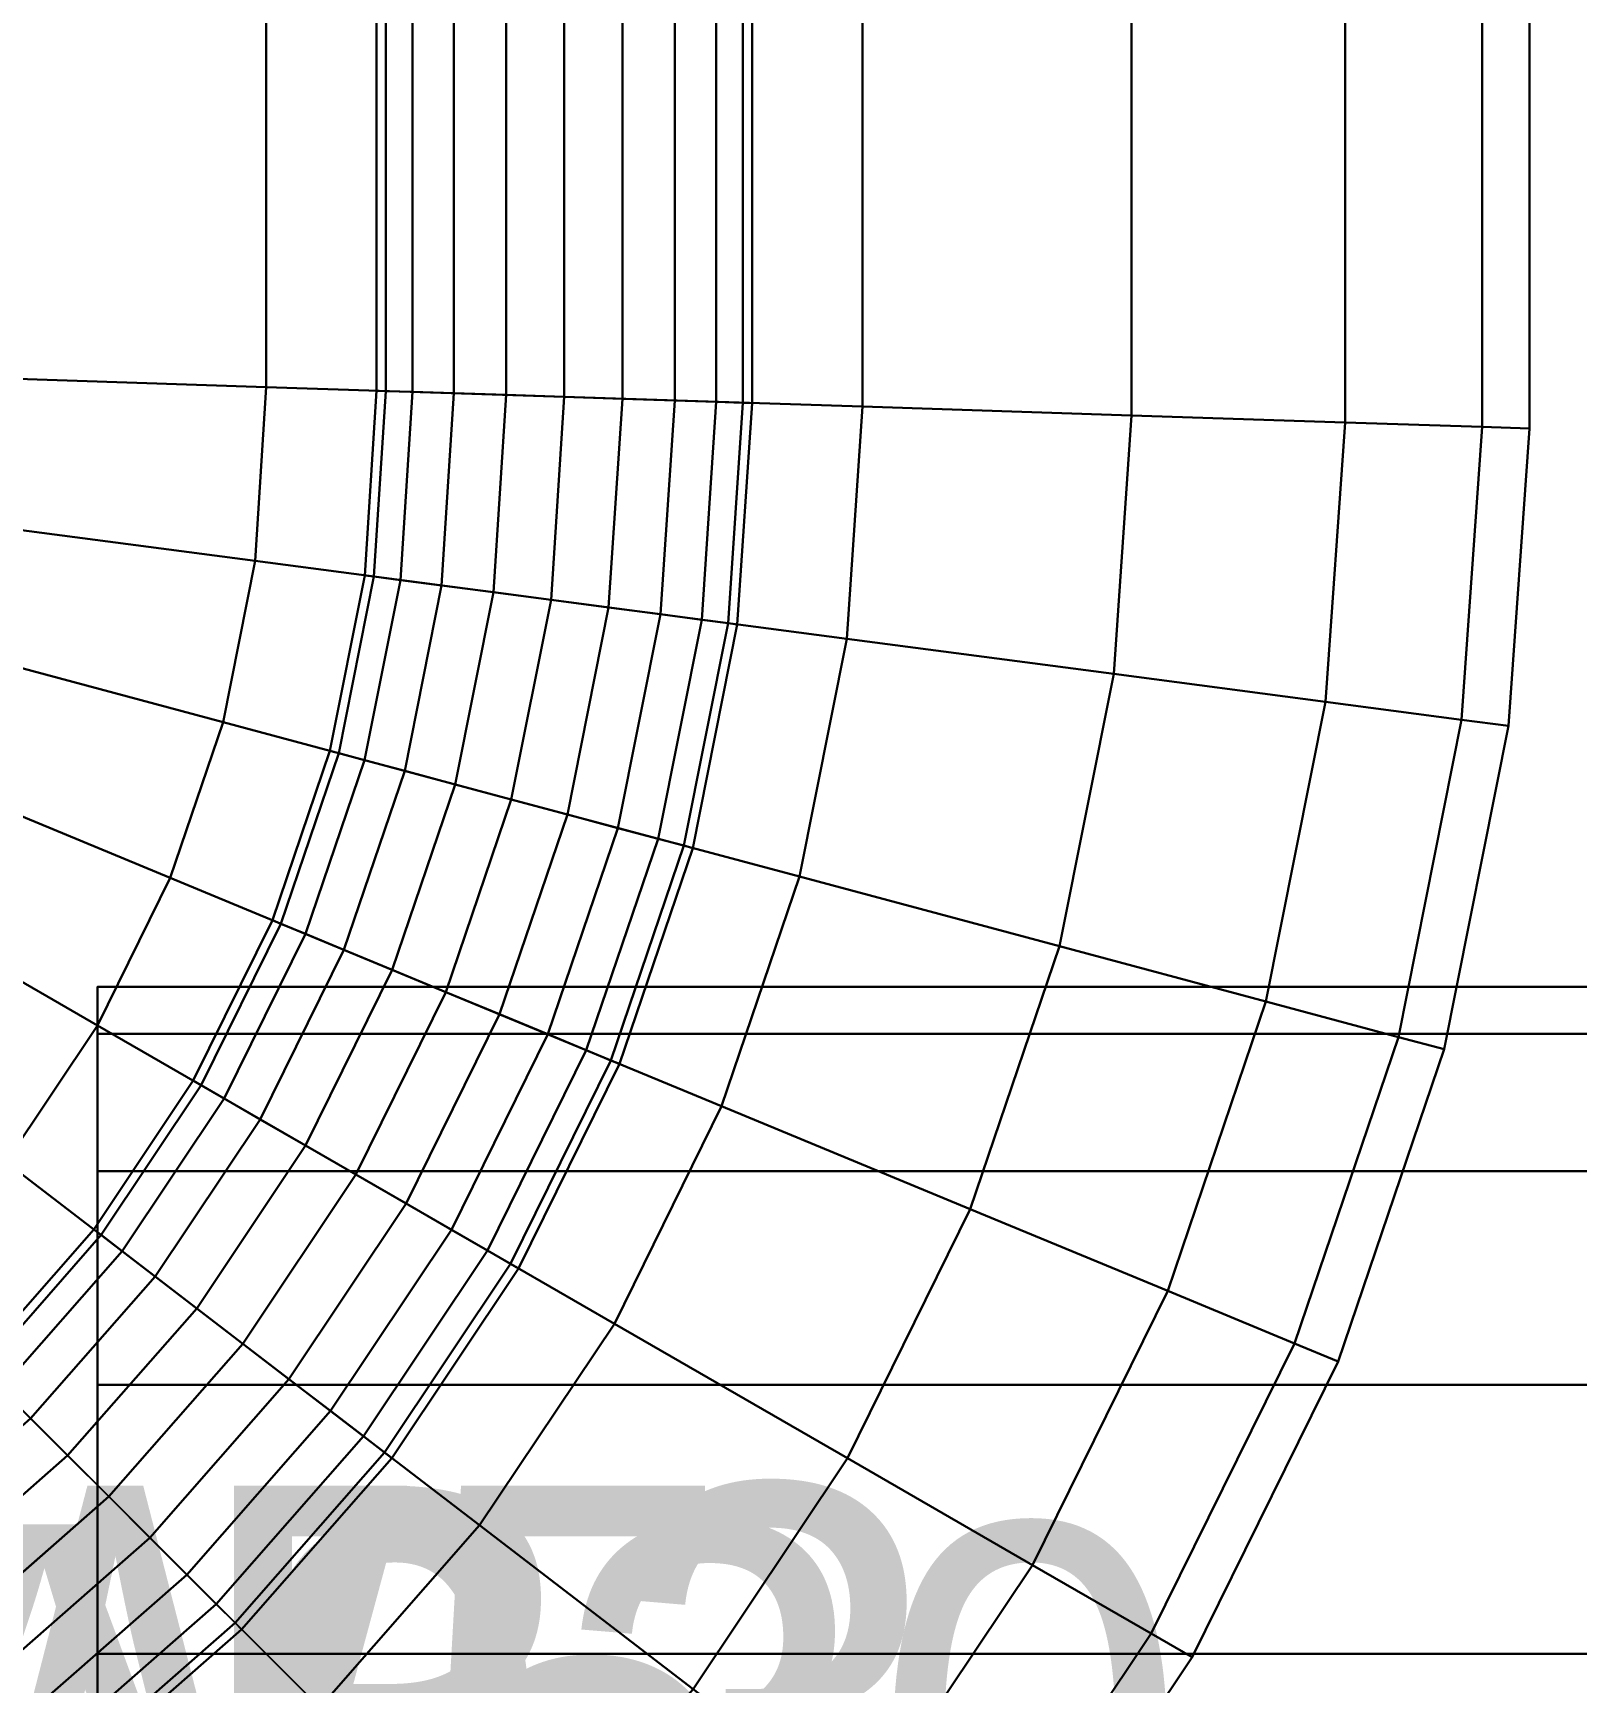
# Model space of a CAD drawing. Extents: x 91537 to 98524, y 82085 to 85415.
# Drawn here: x 97631.7 to 97830.2, y 84625.6 to 84837.8 of the extents above; entities that cross this region are included whole.
import ezdxf
from ezdxf.enums import TextEntityAlignment as Align

# ---------------------------------------------------------------- set-up
doc = ezdxf.new("R2010")
doc.units = 0
doc.header["$LTSCALE"] = 20
for name, color, linetype in [('CENTERLINE', 7, 'CONTINUOUS'), ('INSULATION', 254, 'CONTINUOUS'), ('LABELS', 7, 'CONTINUOUS'), ('PIPE-SPOOL2', 30, 'CONTINUOUS')]:
    doc.layers.add(name, color=color, linetype=linetype)

msp = doc.modelspace()

# ---------------------------------------------------------------- linework, layer by layer
at = {"layer": 'CENTERLINE'}
msp.add_polyline3d([(93850, 84591, 4450), (97500, 84591, 4450), (97526.1052, 84592.711, 4450), (97551.7638, 84597.8148, 4450), (97576.5367, 84606.2241, 4450), (97600, 84617.7949, 4450), (97621.7523, 84632.3293, 4450), (97641.4214, 84649.5786, 4450), (97658.6707, 84669.2477, 4450), (97673.2051, 84691, 4450), (97684.7759, 84714.4633, 4450), (97693.1852, 84739.2362, 4450), (97698.289, 84764.8948, 4450), (97700, 84791, 4450), (97700, 85091, 4450)], dxfattribs=at)
at = {"layer": 'INSULATION'}
for points in [[(97627.0655, 84793.3876, 4550.4395), (97661.6561, 84792.2552, 4568.0737), (97661.6561, 85092.2552, 4568.0737), (97627.0655, 85093.3876, 4550.4395)], [(97661.6561, 84792.2552, 4331.9263), (97627.0655, 84793.3876, 4349.5605), (97627.0655, 85093.3876, 4349.5605), (97661.6561, 85092.2552, 4331.9263)], [(97661.6561, 84792.2552, 4568.0737), (97700, 84791, 4574.15), (97700, 85091, 4574.15), (97661.6561, 85092.2552, 4568.0737)], [(97700, 84791, 4325.85), (97661.6561, 84792.2552, 4331.9263), (97661.6561, 85092.2552, 4331.9263), (97700, 85091, 4325.85)], [(97700, 84791, 4574.15), (97738.3439, 84789.7447, 4568.0737), (97738.3439, 85089.7447, 4568.0737), (97700, 85091, 4574.15)], [(97738.3439, 84789.7447, 4331.9263), (97700, 84791, 4325.85), (97700, 85091, 4325.85), (97738.3439, 85089.7447, 4331.9263)], [(97738.3439, 84789.7447, 4568.0737), (97772.9345, 84788.6124, 4550.4395), (97772.9345, 85088.6124, 4550.4395), (97738.3439, 85089.7447, 4568.0737)], [(97772.9345, 84788.6124, 4349.5605), (97738.3439, 84789.7447, 4331.9263), (97738.3439, 85089.7447, 4331.9263), (97772.9345, 85088.6124, 4349.5605)], [(97772.9345, 84788.6124, 4550.4395), (97800.3857, 84787.7137, 4522.9735), (97800.3857, 85087.7137, 4522.9735), (97772.9345, 85088.6124, 4550.4395)], [(97800.3857, 84787.7137, 4377.0265), (97772.9345, 84788.6124, 4349.5605), (97772.9345, 85088.6124, 4349.5605), (97800.3857, 85087.7137, 4377.0265)], [(97800.3857, 84787.7137, 4522.9735), (97818.0104, 84787.1367, 4488.3645), (97818.0104, 85087.1367, 4488.3645), (97800.3857, 85087.7137, 4522.9735)], [(97818.0104, 84787.1367, 4411.6355), (97800.3857, 84787.7137, 4377.0265), (97800.3857, 85087.7137, 4377.0265), (97818.0104, 85087.1367, 4411.6355)], [(97818.0104, 84787.1367, 4488.3645), (97824.0835, 84786.9379, 4450), (97824.0835, 85086.9379, 4450), (97818.0104, 85087.1367, 4488.3645)], [(97824.0835, 84786.9379, 4450), (97818.0104, 84787.1367, 4411.6355), (97818.0104, 85087.1367, 4411.6355), (97824.0835, 85086.9379, 4450)], [(97625.9397, 84774.4197, 4550.4395), (97660.2527, 84769.9023, 4568.0737), (97661.6561, 84792.2552, 4568.0737), (97627.0655, 84793.3876, 4550.4395)], [(97660.2527, 84769.9023, 4331.9263), (97625.9397, 84774.4197, 4349.5605), (97627.0655, 84793.3876, 4349.5605), (97661.6561, 84792.2552, 4331.9263)], [(97660.2527, 84769.9023, 4568.0737), (97698.289, 84764.8948, 4574.15), (97700, 84791, 4574.15), (97661.6561, 84792.2552, 4568.0737)], [(97698.289, 84764.8948, 4325.85), (97660.2527, 84769.9023, 4331.9263), (97661.6561, 84792.2552, 4331.9263), (97700, 84791, 4325.85)], [(97698.289, 84764.8948, 4574.15), (97736.3252, 84759.8872, 4568.0737), (97738.3439, 84789.7447, 4568.0737), (97700, 84791, 4574.15)], [(97736.3252, 84759.8872, 4331.9263), (97698.289, 84764.8948, 4325.85), (97700, 84791, 4325.85), (97738.3439, 84789.7447, 4331.9263)], [(97736.3252, 84759.8872, 4568.0737), (97770.6382, 84755.3698, 4550.4395), (97772.9345, 84788.6124, 4550.4395), (97738.3439, 84789.7447, 4568.0737)], [(97770.6382, 84755.3698, 4349.5605), (97736.3252, 84759.8872, 4331.9263), (97738.3439, 84789.7447, 4331.9263), (97772.9345, 84788.6124, 4349.5605)], [(97770.6382, 84755.3698, 4550.4395), (97797.8692, 84751.7848, 4522.9735), (97800.3857, 84787.7137, 4522.9735), (97772.9345, 84788.6124, 4550.4395)], [(97797.8692, 84751.7848, 4377.0265), (97770.6382, 84755.3698, 4349.5605), (97772.9345, 84788.6124, 4349.5605), (97800.3857, 84787.7137, 4377.0265)], [(97797.8692, 84751.7848, 4522.9735), (97815.3525, 84749.4831, 4488.3645), (97818.0104, 84787.1367, 4488.3645), (97800.3857, 84787.7137, 4522.9735)], [(97815.3525, 84749.4831, 4411.6355), (97797.8692, 84751.7848, 4377.0265), (97800.3857, 84787.7137, 4377.0265), (97818.0104, 84787.1367, 4411.6355)], [(97815.3525, 84749.4831, 4488.3645), (97821.3769, 84748.6899, 4450), (97824.0835, 84786.9379, 4450), (97818.0104, 84787.1367, 4488.3645)], [(97821.3769, 84748.6899, 4450), (97815.3525, 84749.4831, 4411.6355), (97818.0104, 84787.1367, 4411.6355), (97824.0835, 84786.9379, 4450)], [(97622.6981, 84758.1231, 4550.4395), (97656.1279, 84749.1656, 4568.0737), (97660.2527, 84769.9023, 4568.0737), (97625.9397, 84774.4197, 4550.4395)], [(97656.1279, 84749.1656, 4331.9263), (97622.6981, 84758.1231, 4349.5605), (97625.9397, 84774.4197, 4349.5605), (97660.2527, 84769.9023, 4331.9263)], [(97656.1279, 84749.1656, 4568.0737), (97693.1852, 84739.2362, 4574.15), (97698.289, 84764.8948, 4574.15), (97660.2527, 84769.9023, 4568.0737)], [(97693.1852, 84739.2362, 4325.85), (97656.1279, 84749.1656, 4331.9263), (97660.2527, 84769.9023, 4331.9263), (97698.289, 84764.8948, 4325.85)], [(97693.1852, 84739.2362, 4574.15), (97730.2424, 84729.3067, 4568.0737), (97736.3252, 84759.8872, 4568.0737), (97698.289, 84764.8948, 4574.15)], [(97730.2424, 84729.3067, 4331.9263), (97693.1852, 84739.2362, 4325.85), (97698.289, 84764.8948, 4325.85), (97736.3252, 84759.8872, 4331.9263)], [(97730.2424, 84729.3067, 4568.0737), (97763.6722, 84720.3492, 4550.4395), (97770.6382, 84755.3698, 4550.4395), (97736.3252, 84759.8872, 4568.0737)], [(97763.6722, 84720.3492, 4349.5605), (97730.2424, 84729.3067, 4331.9263), (97736.3252, 84759.8872, 4331.9263), (97770.6382, 84755.3698, 4349.5605)], [(97617.3571, 84742.3891, 4550.4395), (97649.3318, 84729.1448, 4568.0737), (97656.1279, 84749.1656, 4568.0737), (97622.6981, 84758.1231, 4550.4395)], [(97649.3318, 84729.1448, 4331.9263), (97617.3571, 84742.3891, 4349.5605), (97622.6981, 84758.1231, 4349.5605), (97656.1279, 84749.1656, 4331.9263)], [(97763.6722, 84720.3492, 4550.4395), (97790.2022, 84713.2405, 4522.9735), (97797.8692, 84751.7848, 4522.9735), (97770.6382, 84755.3698, 4550.4395)], [(97790.2022, 84713.2405, 4377.0265), (97763.6722, 84720.3492, 4349.5605), (97770.6382, 84755.3698, 4349.5605), (97797.8692, 84751.7848, 4377.0265)], [(97790.2022, 84713.2405, 4522.9735), (97807.2356, 84708.6765, 4488.3645), (97815.3525, 84749.4831, 4488.3645), (97797.8692, 84751.7848, 4522.9735)], [(97807.2356, 84708.6765, 4411.6355), (97790.2022, 84713.2405, 4377.0265), (97797.8692, 84751.7848, 4377.0265), (97815.3525, 84749.4831, 4411.6355)], [(97649.3318, 84729.1448, 4568.0737), (97684.7759, 84714.4633, 4574.15), (97693.1852, 84739.2362, 4574.15), (97656.1279, 84749.1656, 4568.0737)], [(97684.7759, 84714.4633, 4325.85), (97649.3318, 84729.1448, 4331.9263), (97656.1279, 84749.1656, 4331.9263), (97693.1852, 84739.2362, 4325.85)], [(97807.2356, 84708.6765, 4488.3645), (97813.1049, 84707.1038, 4450), (97821.3769, 84748.6899, 4450), (97815.3525, 84749.4831, 4488.3645)], [(97813.1049, 84707.1038, 4450), (97807.2356, 84708.6765, 4411.6355), (97815.3525, 84749.4831, 4411.6355), (97821.3769, 84748.6899, 4450)], [(97610.0081, 84727.4868, 4550.4395), (97639.9805, 84710.1822, 4568.0737), (97649.3318, 84729.1448, 4568.0737), (97617.3571, 84742.3891, 4550.4395)], [(97639.9805, 84710.1822, 4331.9263), (97610.0081, 84727.4868, 4349.5605), (97617.3571, 84742.3891, 4349.5605), (97649.3318, 84729.1448, 4331.9263)], [(97684.7759, 84714.4633, 4574.15), (97720.22, 84699.7819, 4568.0737), (97730.2424, 84729.3067, 4568.0737), (97693.1852, 84739.2362, 4574.15)], [(97720.22, 84699.7819, 4331.9263), (97684.7759, 84714.4633, 4325.85), (97693.1852, 84739.2362, 4325.85), (97730.2424, 84729.3067, 4331.9263)], [(97639.9805, 84710.1822, 4568.0737), (97673.2051, 84691, 4574.15), (97684.7759, 84714.4633, 4574.15), (97649.3318, 84729.1448, 4568.0737)], [(97673.2051, 84691, 4325.85), (97639.9805, 84710.1822, 4331.9263), (97649.3318, 84729.1448, 4331.9263), (97684.7759, 84714.4633, 4325.85)], [(97720.22, 84699.7819, 4568.0737), (97752.1947, 84686.5375, 4550.4395), (97763.6722, 84720.3492, 4550.4395), (97730.2424, 84729.3067, 4568.0737)], [(97752.1947, 84686.5375, 4349.5605), (97720.22, 84699.7819, 4331.9263), (97730.2424, 84729.3067, 4331.9263), (97763.6722, 84720.3492, 4349.5605)], [(97600.7769, 84713.6712, 4550.4395), (97628.2341, 84692.6025, 4568.0737), (97639.9805, 84710.1822, 4568.0737), (97610.0081, 84727.4868, 4550.4395)], [(97628.2341, 84692.6025, 4331.9263), (97600.7769, 84713.6712, 4349.5605), (97610.0081, 84727.4868, 4349.5605), (97639.9805, 84710.1822, 4331.9263)], [(97752.1947, 84686.5375, 4550.4395), (97777.5699, 84676.0268, 4522.9735), (97790.2022, 84713.2405, 4522.9735), (97763.6722, 84720.3492, 4550.4395)], [(97777.5699, 84676.0268, 4377.0265), (97752.1947, 84686.5375, 4349.5605), (97763.6722, 84720.3492, 4349.5605), (97790.2022, 84713.2405, 4377.0265)], [(98201.2552, 84709.0737, 5133.3439), (98200, 84715.15, 5095), (97640, 84715.15, 5095), (97640, 84709.0737, 5133.3645)], [(98200, 84715.15, 5095), (98198.7447, 84709.0737, 5056.6561), (97640, 84709.0737, 5056.6355), (97640, 84715.15, 5095)], [(97673.2051, 84691, 4574.15), (97706.4297, 84671.8178, 4568.0737), (97720.22, 84699.7819, 4568.0737), (97684.7759, 84714.4633, 4574.15)], [(97706.4297, 84671.8178, 4331.9263), (97673.2051, 84691, 4325.85), (97684.7759, 84714.4633, 4325.85), (97720.22, 84699.7819, 4331.9263)], [(97777.5699, 84676.0268, 4522.9735), (97793.8618, 84669.2785, 4488.3645), (97807.2356, 84708.6765, 4488.3645), (97790.2022, 84713.2405, 4522.9735)], [(97793.8618, 84669.2785, 4411.6355), (97777.5699, 84676.0268, 4377.0265), (97790.2022, 84713.2405, 4377.0265), (97807.2356, 84708.6765, 4411.6355)], [(97628.2341, 84692.6025, 4568.0737), (97658.6707, 84669.2477, 4574.15), (97673.2051, 84691, 4574.15), (97639.9805, 84710.1822, 4568.0737)], [(97658.6707, 84669.2477, 4325.85), (97628.2341, 84692.6025, 4331.9263), (97639.9805, 84710.1822, 4331.9263), (97673.2051, 84691, 4325.85)], [(98202.3876, 84691.4395, 5167.9345), (98201.2552, 84709.0737, 5133.3439), (97640, 84709.0737, 5133.3645), (97640, 84691.4395, 5167.9735)], [(98198.7447, 84709.0737, 5056.6561), (98197.6124, 84691.4395, 5022.0655), (97640, 84691.4395, 5022.0265), (97640, 84709.0737, 5056.6355)], [(97793.8618, 84669.2785, 4488.3645), (97799.4756, 84666.9532, 4450), (97813.1049, 84707.1038, 4450), (97807.2356, 84708.6765, 4488.3645)], [(97799.4756, 84666.9532, 4450), (97793.8618, 84669.2785, 4411.6355), (97807.2356, 84708.6765, 4411.6355), (97813.1049, 84707.1038, 4450)], [(97706.4297, 84671.8178, 4568.0737), (97736.402, 84654.5132, 4550.4395), (97752.1947, 84686.5375, 4550.4395), (97720.22, 84699.7819, 4568.0737)], [(97736.402, 84654.5132, 4349.5605), (97706.4297, 84671.8178, 4331.9263), (97720.22, 84699.7819, 4331.9263), (97752.1947, 84686.5375, 4349.5605)], [(97614.2936, 84676.7064, 4568.0737), (97641.4214, 84649.5786, 4574.15), (97658.6707, 84669.2477, 4574.15), (97628.2341, 84692.6025, 4568.0737)], [(97641.4214, 84649.5786, 4325.85), (97614.2936, 84676.7064, 4331.9263), (97628.2341, 84692.6025, 4331.9263), (97658.6707, 84669.2477, 4325.85)], [(98203.2863, 84663.9735, 5195.3857), (98202.3876, 84691.4395, 5167.9345), (97640, 84691.4395, 5167.9735), (97640, 84663.9735, 5195.4395)], [(98197.6124, 84691.4395, 5022.0655), (98196.7137, 84663.9735, 4994.6143), (97640, 84663.9735, 4994.5605), (97640, 84691.4395, 5022.0265)], [(97658.6707, 84669.2477, 4574.15), (97689.1072, 84645.8929, 4568.0737), (97706.4297, 84671.8178, 4568.0737), (97673.2051, 84691, 4574.15)], [(97689.1072, 84645.8929, 4331.9263), (97658.6707, 84669.2477, 4325.85), (97673.2051, 84691, 4325.85), (97706.4297, 84671.8178, 4331.9263)], [(97736.402, 84654.5132, 4550.4395), (97760.1882, 84640.7803, 4522.9735), (97777.5699, 84676.0268, 4522.9735), (97752.1947, 84686.5375, 4550.4395)], [(97760.1882, 84640.7803, 4377.0265), (97736.402, 84654.5132, 4349.5605), (97752.1947, 84686.5375, 4349.5605), (97777.5699, 84676.0268, 4377.0265)], [(97598.3975, 84662.7659, 4568.0737), (97621.7523, 84632.3293, 4574.15), (97641.4214, 84649.5786, 4574.15), (97614.2936, 84676.7064, 4568.0737)], [(97621.7523, 84632.3293, 4325.85), (97598.3975, 84662.7659, 4331.9263), (97614.2936, 84676.7064, 4331.9263), (97641.4214, 84649.5786, 4325.85)], [(97760.1882, 84640.7803, 4522.9735), (97775.4599, 84631.9632, 4488.3645), (97793.8618, 84669.2785, 4488.3645), (97777.5699, 84676.0268, 4522.9735)], [(97775.4599, 84631.9632, 4411.6355), (97760.1882, 84640.7803, 4377.0265), (97777.5699, 84676.0268, 4377.0265), (97793.8618, 84669.2785, 4411.6355)], [(97689.1072, 84645.8929, 4568.0737), (97716.5645, 84624.8242, 4550.4395), (97736.402, 84654.5132, 4550.4395), (97706.4297, 84671.8178, 4568.0737)], [(97716.5645, 84624.8242, 4349.5605), (97689.1072, 84645.8929, 4331.9263), (97706.4297, 84671.8178, 4331.9263), (97736.402, 84654.5132, 4349.5605)], [(97641.4214, 84649.5786, 4574.15), (97668.5491, 84622.4509, 4568.0737), (97689.1072, 84645.8929, 4568.0737), (97658.6707, 84669.2477, 4574.15)], [(97668.5491, 84622.4509, 4331.9263), (97641.4214, 84649.5786, 4325.85), (97658.6707, 84669.2477, 4325.85), (97689.1072, 84645.8929, 4331.9263)], [(97775.4599, 84631.9632, 4488.3645), (97780.7221, 84628.925, 4450), (97799.4756, 84666.9532, 4450), (97793.8618, 84669.2785, 4488.3645)], [(97780.7221, 84628.925, 4450), (97775.4599, 84631.9632, 4411.6355), (97793.8618, 84669.2785, 4411.6355), (97799.4756, 84666.9532, 4450)], [(98203.8633, 84629.3645, 5213.0104), (98203.2863, 84663.9735, 5195.3857), (97640, 84663.9735, 5195.4395), (97640, 84629.3645, 5213.0737)], [(98196.7137, 84663.9735, 4994.6143), (98196.1367, 84629.3645, 4976.9896), (97640, 84629.3645, 4976.9263), (97640, 84663.9735, 4994.5605)], [(97716.5645, 84624.8242, 4550.4395), (97738.3546, 84608.104, 4522.9735), (97760.1882, 84640.7803, 4522.9735), (97736.402, 84654.5132, 4550.4395)], [(97738.3546, 84608.104, 4377.0265), (97716.5645, 84624.8242, 4349.5605), (97736.402, 84654.5132, 4349.5605), (97760.1882, 84640.7803, 4377.0265)], [(97621.7523, 84632.3293, 4574.15), (97645.1071, 84601.8928, 4568.0737), (97668.5491, 84622.4509, 4568.0737), (97641.4214, 84649.5786, 4574.15)], [(97645.1071, 84601.8928, 4331.9263), (97621.7523, 84632.3293, 4325.85), (97641.4214, 84649.5786, 4325.85), (97668.5491, 84622.4509, 4331.9263)], [(97668.5491, 84622.4509, 4568.0737), (97693.0214, 84597.9786, 4550.4395), (97716.5645, 84624.8242, 4550.4395), (97689.1072, 84645.8929, 4568.0737)], [(97693.0214, 84597.9786, 4349.5605), (97668.5491, 84622.4509, 4331.9263), (97689.1072, 84645.8929, 4331.9263), (97716.5645, 84624.8242, 4349.5605)], [(97738.3546, 84608.104, 4522.9735), (97752.3448, 84597.369, 4488.3645), (97775.4599, 84631.9632, 4488.3645), (97760.1882, 84640.7803, 4522.9735)], [(97752.3448, 84597.369, 4411.6355), (97738.3546, 84608.104, 4377.0265), (97760.1882, 84640.7803, 4377.0265), (97775.4599, 84631.9632, 4411.6355)], [(97600, 84617.7949, 4574.15), (97619.1822, 84584.5703, 4568.0737), (97645.1071, 84601.8928, 4568.0737), (97621.7523, 84632.3293, 4574.15)], [(97619.1822, 84584.5703, 4331.9263), (97600, 84617.7949, 4325.85), (97621.7523, 84632.3293, 4325.85), (97645.1071, 84601.8928, 4331.9263)], [(97752.3448, 84597.369, 4488.3645), (97757.1655, 84593.67, 4450), (97780.7221, 84628.925, 4450), (97775.4599, 84631.9632, 4488.3645)], [(97757.1655, 84593.67, 4450), (97752.3448, 84597.369, 4411.6355), (97775.4599, 84631.9632, 4411.6355), (97780.7221, 84628.925, 4450)], [(98204.0621, 84591, 5219.0835), (98203.8633, 84629.3645, 5213.0104), (97640, 84629.3645, 5213.0737), (97640, 84591, 5219.15)], [(98196.1367, 84629.3645, 4976.9896), (98195.9379, 84591, 4970.9165), (97640, 84591, 4970.85), (97640, 84629.3645, 4976.9263)]]:
    msp.add_3dface(points, dxfattribs=at)
at = {"layer": 'PIPE-SPOOL2'}
for points in [[(97675.8629, 84791.7902, 4450), (97677.0443, 84791.7515, 4457.4628), (97677.0443, 85091.7515, 4457.4628), (97675.8629, 85091.7902, 4450)], [(97677.0443, 84791.7515, 4442.5372), (97675.8629, 84791.7902, 4450), (97675.8629, 85091.7902, 4450), (97677.0443, 85091.7515, 4442.5372)], [(97677.0443, 84791.7515, 4457.4628), (97680.4727, 84791.6393, 4464.195), (97680.4727, 85091.6393, 4464.195), (97677.0443, 85091.7515, 4457.4628)], [(97680.4727, 84791.6393, 4435.805), (97677.0443, 84791.7515, 4442.5372), (97677.0443, 85091.7515, 4442.5372), (97680.4727, 85091.6393, 4435.805)], [(97680.4727, 84791.6393, 4464.195), (97685.8126, 84791.4644, 4469.5378), (97685.8126, 85091.4644, 4469.5378), (97680.4727, 85091.6393, 4464.195)], [(97685.8126, 84791.4644, 4430.4622), (97680.4727, 84791.6393, 4435.805), (97680.4727, 85091.6393, 4435.805), (97685.8126, 85091.4644, 4430.4622)], [(97685.8126, 84791.4644, 4469.5378), (97692.5412, 84791.2442, 4472.968), (97692.5412, 85091.2442, 4472.968), (97685.8126, 85091.4644, 4469.5378)], [(97692.5412, 84791.2442, 4427.032), (97685.8126, 84791.4644, 4430.4622), (97685.8126, 85091.4644, 4430.4622), (97692.5412, 85091.2442, 4427.032)], [(97692.5412, 84791.2442, 4472.968), (97700, 84791, 4474.15), (97700, 85091, 4474.15), (97692.5412, 85091.2442, 4472.968)], [(97700, 84791, 4425.85), (97692.5412, 84791.2442, 4427.032), (97692.5412, 85091.2442, 4427.032), (97700, 85091, 4425.85)], [(97700, 84791, 4474.15), (97707.4588, 84790.7558, 4472.968), (97707.4588, 85090.7558, 4472.968), (97700, 85091, 4474.15)], [(97707.4588, 84790.7558, 4427.032), (97700, 84791, 4425.85), (97700, 85091, 4425.85), (97707.4588, 85090.7558, 4427.032)], [(97707.4588, 84790.7558, 4472.968), (97714.1874, 84790.5356, 4469.5378), (97714.1874, 85090.5356, 4469.5378), (97707.4588, 85090.7558, 4472.968)], [(97714.1874, 84790.5356, 4430.4622), (97707.4588, 84790.7558, 4427.032), (97707.4588, 85090.7558, 4427.032), (97714.1874, 85090.5356, 4430.4622)], [(97714.1874, 84790.5356, 4469.5378), (97719.5273, 84790.3607, 4464.195), (97719.5273, 85090.3607, 4464.195), (97714.1874, 85090.5356, 4469.5378)], [(97719.5273, 84790.3607, 4435.805), (97714.1874, 84790.5356, 4430.4622), (97714.1874, 85090.5356, 4430.4622), (97719.5273, 85090.3607, 4435.805)], [(97719.5273, 84790.3607, 4464.195), (97722.9557, 84790.2485, 4457.4628), (97722.9557, 85090.2485, 4457.4628), (97719.5273, 85090.3607, 4464.195)], [(97722.9557, 84790.2485, 4442.5372), (97719.5273, 84790.3607, 4435.805), (97719.5273, 85090.3607, 4435.805), (97722.9557, 85090.2485, 4442.5372)], [(97722.9557, 84790.2485, 4457.4628), (97724.1371, 84790.2098, 4450), (97724.1371, 85090.2098, 4450), (97722.9557, 85090.2485, 4457.4628)], [(97724.1371, 84790.2098, 4450), (97722.9557, 84790.2485, 4442.5372), (97722.9557, 85090.2485, 4442.5372), (97724.1371, 85090.2098, 4450)], [(97674.3456, 84768.047, 4450), (97675.5175, 84767.8927, 4457.4628), (97677.0443, 84791.7515, 4457.4628), (97675.8629, 84791.7902, 4450)], [(97675.5175, 84767.8927, 4442.5372), (97674.3456, 84768.047, 4450), (97675.8629, 84791.7902, 4450), (97677.0443, 84791.7515, 4442.5372)], [(97675.5175, 84767.8927, 4457.4628), (97678.9184, 84767.445, 4464.195), (97680.4727, 84791.6393, 4464.195), (97677.0443, 84791.7515, 4457.4628)], [(97678.9184, 84767.445, 4435.805), (97675.5175, 84767.8927, 4442.5372), (97677.0443, 84791.7515, 4442.5372), (97680.4727, 84791.6393, 4435.805)], [(97678.9184, 84767.445, 4464.195), (97684.2154, 84766.7476, 4469.5378), (97685.8126, 84791.4644, 4469.5378), (97680.4727, 84791.6393, 4464.195)], [(97684.2154, 84766.7476, 4430.4622), (97678.9184, 84767.445, 4435.805), (97680.4727, 84791.6393, 4435.805), (97685.8126, 84791.4644, 4430.4622)], [(97684.2154, 84766.7476, 4469.5378), (97690.8901, 84765.8688, 4472.968), (97692.5412, 84791.2442, 4472.968), (97685.8126, 84791.4644, 4469.5378)], [(97690.8901, 84765.8688, 4427.032), (97684.2154, 84766.7476, 4430.4622), (97685.8126, 84791.4644, 4430.4622), (97692.5412, 84791.2442, 4427.032)], [(97690.8901, 84765.8688, 4472.968), (97698.289, 84764.8948, 4474.15), (97700, 84791, 4474.15), (97692.5412, 84791.2442, 4472.968)], [(97698.289, 84764.8948, 4425.85), (97690.8901, 84765.8688, 4427.032), (97692.5412, 84791.2442, 4427.032), (97700, 84791, 4425.85)], [(97698.289, 84764.8948, 4474.15), (97705.6879, 84763.9207, 4472.968), (97707.4588, 84790.7558, 4472.968), (97700, 84791, 4474.15)], [(97705.6879, 84763.9207, 4427.032), (97698.289, 84764.8948, 4425.85), (97700, 84791, 4425.85), (97707.4588, 84790.7558, 4427.032)], [(97705.6879, 84763.9207, 4472.968), (97712.3625, 84763.0419, 4469.5378), (97714.1874, 84790.5356, 4469.5378), (97707.4588, 84790.7558, 4472.968)], [(97712.3625, 84763.0419, 4430.4622), (97705.6879, 84763.9207, 4427.032), (97707.4588, 84790.7558, 4427.032), (97714.1874, 84790.5356, 4430.4622)], [(97712.3625, 84763.0419, 4469.5378), (97717.6596, 84762.3446, 4464.195), (97719.5273, 84790.3607, 4464.195), (97714.1874, 84790.5356, 4469.5378)], [(97717.6596, 84762.3446, 4435.805), (97712.3625, 84763.0419, 4430.4622), (97714.1874, 84790.5356, 4430.4622), (97719.5273, 84790.3607, 4435.805)], [(97717.6596, 84762.3446, 4464.195), (97721.0605, 84761.8968, 4457.4628), (97722.9557, 84790.2485, 4457.4628), (97719.5273, 84790.3607, 4464.195)], [(97721.0605, 84761.8968, 4442.5372), (97717.6596, 84762.3446, 4435.805), (97719.5273, 84790.3607, 4435.805), (97722.9557, 84790.2485, 4442.5372)], [(97721.0605, 84761.8968, 4457.4628), (97722.2324, 84761.7426, 4450), (97724.1371, 84790.2098, 4450), (97722.9557, 84790.2485, 4457.4628)], [(97722.2324, 84761.7426, 4450), (97721.0605, 84761.8968, 4442.5372), (97722.9557, 84790.2485, 4442.5372), (97724.1371, 84790.2098, 4450)], [(97669.8581, 84745.4867, 4450), (97670.9998, 84745.1808, 4457.4628), (97675.5175, 84767.8927, 4457.4628), (97674.3456, 84768.047, 4450)], [(97670.9998, 84745.1808, 4442.5372), (97669.8581, 84745.4867, 4450), (97674.3456, 84768.047, 4450), (97675.5175, 84767.8927, 4442.5372)], [(97670.9998, 84745.1808, 4457.4628), (97674.3131, 84744.2929, 4464.195), (97678.9184, 84767.445, 4464.195), (97675.5175, 84767.8927, 4457.4628)], [(97674.3131, 84744.2929, 4435.805), (97670.9998, 84745.1808, 4442.5372), (97675.5175, 84767.8927, 4442.5372), (97678.9184, 84767.445, 4435.805)], [(97674.3131, 84744.2929, 4464.195), (97679.4738, 84742.9101, 4469.5378), (97684.2154, 84766.7476, 4469.5378), (97678.9184, 84767.445, 4464.195)], [(97679.4738, 84742.9101, 4430.4622), (97674.3131, 84744.2929, 4435.805), (97678.9184, 84767.445, 4435.805), (97684.2154, 84766.7476, 4430.4622)], [(97679.4738, 84742.9101, 4469.5378), (97685.9767, 84741.1677, 4472.968), (97690.8901, 84765.8688, 4472.968), (97684.2154, 84766.7476, 4469.5378)], [(97685.9767, 84741.1677, 4427.032), (97679.4738, 84742.9101, 4430.4622), (97684.2154, 84766.7476, 4430.4622), (97690.8901, 84765.8688, 4427.032)], [(97685.9767, 84741.1677, 4472.968), (97693.1852, 84739.2362, 4474.15), (97698.289, 84764.8948, 4474.15), (97690.8901, 84765.8688, 4472.968)], [(97693.1852, 84739.2362, 4425.85), (97685.9767, 84741.1677, 4427.032), (97690.8901, 84765.8688, 4427.032), (97698.289, 84764.8948, 4425.85)], [(97693.1852, 84739.2362, 4474.15), (97700.3936, 84737.3047, 4472.968), (97705.6879, 84763.9207, 4472.968), (97698.289, 84764.8948, 4474.15)], [(97700.3936, 84737.3047, 4427.032), (97693.1852, 84739.2362, 4425.85), (97698.289, 84764.8948, 4425.85), (97705.6879, 84763.9207, 4427.032)], [(97700.3936, 84737.3047, 4472.968), (97706.8965, 84735.5623, 4469.5378), (97712.3625, 84763.0419, 4469.5378), (97705.6879, 84763.9207, 4472.968)], [(97706.8965, 84735.5623, 4430.4622), (97700.3936, 84737.3047, 4427.032), (97705.6879, 84763.9207, 4427.032), (97712.3625, 84763.0419, 4430.4622)], [(97706.8965, 84735.5623, 4469.5378), (97712.0572, 84734.1794, 4464.195), (97717.6596, 84762.3446, 4464.195), (97712.3625, 84763.0419, 4469.5378)], [(97712.0572, 84734.1794, 4435.805), (97706.8965, 84735.5623, 4430.4622), (97712.3625, 84763.0419, 4430.4622), (97717.6596, 84762.3446, 4435.805)], [(97712.0572, 84734.1794, 4464.195), (97715.3706, 84733.2916, 4457.4628), (97721.0605, 84761.8968, 4457.4628), (97717.6596, 84762.3446, 4464.195)], [(97715.3706, 84733.2916, 4442.5372), (97712.0572, 84734.1794, 4435.805), (97717.6596, 84762.3446, 4435.805), (97721.0605, 84761.8968, 4442.5372)], [(97715.3706, 84733.2916, 4457.4628), (97716.5123, 84732.9857, 4450), (97722.2324, 84761.7426, 4450), (97721.0605, 84761.8968, 4457.4628)], [(97716.5123, 84732.9857, 4450), (97715.3706, 84733.2916, 4442.5372), (97721.0605, 84761.8968, 4442.5372), (97722.2324, 84761.7426, 4450)], [(97662.4642, 84723.7051, 4450), (97663.5562, 84723.2528, 4457.4628), (97670.9998, 84745.1808, 4457.4628), (97669.8581, 84745.4867, 4450)], [(97663.5562, 84723.2528, 4442.5372), (97662.4642, 84723.7051, 4450), (97669.8581, 84745.4867, 4450), (97670.9998, 84745.1808, 4442.5372)], [(97663.5562, 84723.2528, 4457.4628), (97666.7254, 84721.9401, 4464.195), (97674.3131, 84744.2929, 4464.195), (97670.9998, 84745.1808, 4457.4628)], [(97666.7254, 84721.9401, 4435.805), (97663.5562, 84723.2528, 4442.5372), (97670.9998, 84745.1808, 4442.5372), (97674.3131, 84744.2929, 4435.805)], [(97666.7254, 84721.9401, 4464.195), (97671.6614, 84719.8955, 4469.5378), (97679.4738, 84742.9101, 4469.5378), (97674.3131, 84744.2929, 4464.195)], [(97671.6614, 84719.8955, 4430.4622), (97666.7254, 84721.9401, 4435.805), (97674.3131, 84744.2929, 4435.805), (97679.4738, 84742.9101, 4430.4622)], [(97671.6614, 84719.8955, 4469.5378), (97677.8812, 84717.3192, 4472.968), (97685.9767, 84741.1677, 4472.968), (97679.4738, 84742.9101, 4469.5378)], [(97677.8812, 84717.3192, 4427.032), (97671.6614, 84719.8955, 4430.4622), (97679.4738, 84742.9101, 4430.4622), (97685.9767, 84741.1677, 4427.032)], [(97677.8812, 84717.3192, 4472.968), (97684.7759, 84714.4633, 4474.15), (97693.1852, 84739.2362, 4474.15), (97685.9767, 84741.1677, 4472.968)], [(97684.7759, 84714.4633, 4425.85), (97677.8812, 84717.3192, 4427.032), (97685.9767, 84741.1677, 4427.032), (97693.1852, 84739.2362, 4425.85)], [(97684.7759, 84714.4633, 4474.15), (97691.6706, 84711.6074, 4472.968), (97700.3936, 84737.3047, 4472.968), (97693.1852, 84739.2362, 4474.15)], [(97691.6706, 84711.6074, 4427.032), (97684.7759, 84714.4633, 4425.85), (97693.1852, 84739.2362, 4425.85), (97700.3936, 84737.3047, 4427.032)], [(97691.6706, 84711.6074, 4472.968), (97697.8904, 84709.0311, 4469.5378), (97706.8965, 84735.5623, 4469.5378), (97700.3936, 84737.3047, 4472.968)], [(97697.8904, 84709.0311, 4430.4622), (97691.6706, 84711.6074, 4427.032), (97700.3936, 84737.3047, 4427.032), (97706.8965, 84735.5623, 4430.4622)], [(97697.8904, 84709.0311, 4469.5378), (97702.8264, 84706.9865, 4464.195), (97712.0572, 84734.1794, 4464.195), (97706.8965, 84735.5623, 4469.5378)], [(97702.8264, 84706.9865, 4435.805), (97697.8904, 84709.0311, 4430.4622), (97706.8965, 84735.5623, 4430.4622), (97712.0572, 84734.1794, 4435.805)], [(97702.8264, 84706.9865, 4464.195), (97705.9956, 84705.6738, 4457.4628), (97715.3706, 84733.2916, 4457.4628), (97712.0572, 84734.1794, 4464.195)], [(97705.9956, 84705.6738, 4442.5372), (97702.8264, 84706.9865, 4435.805), (97712.0572, 84734.1794, 4435.805), (97715.3706, 84733.2916, 4442.5372)], [(97705.9956, 84705.6738, 4457.4628), (97707.0876, 84705.2215, 4450), (97716.5123, 84732.9857, 4450), (97715.3706, 84733.2916, 4457.4628)], [(97707.0876, 84705.2215, 4450), (97705.9956, 84705.6738, 4442.5372), (97715.3706, 84733.2916, 4442.5372), (97716.5123, 84732.9857, 4450)], [(97652.2906, 84703.075, 4450), (97653.3142, 84702.484, 4457.4628), (97663.5562, 84723.2528, 4457.4628), (97662.4642, 84723.7051, 4450)], [(97653.3142, 84702.484, 4442.5372), (97652.2906, 84703.075, 4450), (97662.4642, 84723.7051, 4450), (97663.5562, 84723.2528, 4442.5372)], [(97653.3142, 84702.484, 4457.4628), (97656.2849, 84700.7689, 4464.195), (97666.7254, 84721.9401, 4464.195), (97663.5562, 84723.2528, 4457.4628)], [(97656.2849, 84700.7689, 4435.805), (97653.3142, 84702.484, 4442.5372), (97663.5562, 84723.2528, 4442.5372), (97666.7254, 84721.9401, 4435.805)], [(97656.2849, 84700.7689, 4464.195), (97660.9118, 84698.0975, 4469.5378), (97671.6614, 84719.8955, 4469.5378), (97666.7254, 84721.9401, 4464.195)], [(97660.9118, 84698.0975, 4430.4622), (97656.2849, 84700.7689, 4435.805), (97666.7254, 84721.9401, 4435.805), (97671.6614, 84719.8955, 4430.4622)], [(97660.9118, 84698.0975, 4469.5378), (97666.7421, 84694.7314, 4472.968), (97677.8812, 84717.3192, 4472.968), (97671.6614, 84719.8955, 4469.5378)], [(97666.7421, 84694.7314, 4427.032), (97660.9118, 84698.0975, 4430.4622), (97671.6614, 84719.8955, 4430.4622), (97677.8812, 84717.3192, 4427.032)], [(97666.7421, 84694.7314, 4472.968), (97673.2051, 84691, 4474.15), (97684.7759, 84714.4633, 4474.15), (97677.8812, 84717.3192, 4472.968)], [(97673.2051, 84691, 4425.85), (97666.7421, 84694.7314, 4427.032), (97677.8812, 84717.3192, 4427.032), (97684.7759, 84714.4633, 4425.85)], [(97673.2051, 84691, 4474.15), (97679.668, 84687.2686, 4472.968), (97691.6706, 84711.6074, 4472.968), (97684.7759, 84714.4633, 4474.15)], [(97679.668, 84687.2686, 4427.032), (97673.2051, 84691, 4425.85), (97684.7759, 84714.4633, 4425.85), (97691.6706, 84711.6074, 4427.032)], [(97679.668, 84687.2686, 4472.968), (97685.4983, 84683.9025, 4469.5378), (97697.8904, 84709.0311, 4469.5378), (97691.6706, 84711.6074, 4472.968)], [(97685.4983, 84683.9025, 4430.4622), (97679.668, 84687.2686, 4427.032), (97691.6706, 84711.6074, 4427.032), (97697.8904, 84709.0311, 4430.4622)], [(97685.4983, 84683.9025, 4469.5378), (97690.1253, 84681.2311, 4464.195), (97702.8264, 84706.9865, 4464.195), (97697.8904, 84709.0311, 4469.5378)], [(97690.1253, 84681.2311, 4435.805), (97685.4983, 84683.9025, 4430.4622), (97697.8904, 84709.0311, 4430.4622), (97702.8264, 84706.9865, 4435.805)], [(97690.1253, 84681.2311, 4464.195), (97693.096, 84679.516, 4457.4628), (97705.9956, 84705.6738, 4457.4628), (97702.8264, 84706.9865, 4464.195)], [(97693.096, 84679.516, 4442.5372), (97690.1253, 84681.2311, 4435.805), (97702.8264, 84706.9865, 4435.805), (97705.9956, 84705.6738, 4442.5372)], [(97693.096, 84679.516, 4457.4628), (97694.1196, 84678.925, 4450), (97707.0876, 84705.2215, 4450), (97705.9956, 84705.6738, 4457.4628)], [(97694.1196, 84678.925, 4450), (97693.096, 84679.516, 4442.5372), (97705.9956, 84705.6738, 4442.5372), (97707.0876, 84705.2215, 4450)], [(97639.5112, 84683.9493, 4450), (97640.4489, 84683.2298, 4457.4628), (97653.3142, 84702.484, 4457.4628), (97652.2906, 84703.075, 4450)], [(97640.4489, 84683.2298, 4442.5372), (97639.5112, 84683.9493, 4450), (97652.2906, 84703.075, 4450), (97653.3142, 84702.484, 4442.5372)], [(97640.4489, 84683.2298, 4457.4628), (97643.1703, 84681.1415, 4464.195), (97656.2849, 84700.7689, 4464.195), (97653.3142, 84702.484, 4457.4628)], [(97643.1703, 84681.1415, 4435.805), (97640.4489, 84683.2298, 4442.5372), (97653.3142, 84702.484, 4442.5372), (97656.2849, 84700.7689, 4435.805)], [(97643.1703, 84681.1415, 4464.195), (97647.409, 84677.8891, 4469.5378), (97660.9118, 84698.0975, 4469.5378), (97656.2849, 84700.7689, 4464.195)], [(97647.409, 84677.8891, 4430.4622), (97643.1703, 84681.1415, 4435.805), (97656.2849, 84700.7689, 4435.805), (97660.9118, 84698.0975, 4430.4622)], [(97647.409, 84677.8891, 4469.5378), (97652.7501, 84673.7908, 4472.968), (97666.7421, 84694.7314, 4472.968), (97660.9118, 84698.0975, 4469.5378)], [(97652.7501, 84673.7908, 4427.032), (97647.409, 84677.8891, 4430.4622), (97660.9118, 84698.0975, 4430.4622), (97666.7421, 84694.7314, 4427.032)], [(97652.7501, 84673.7908, 4472.968), (97658.6707, 84669.2477, 4474.15), (97673.2051, 84691, 4474.15), (97666.7421, 84694.7314, 4472.968)], [(97658.6707, 84669.2477, 4425.85), (97652.7501, 84673.7908, 4427.032), (97666.7421, 84694.7314, 4427.032), (97673.2051, 84691, 4425.85)], [(97658.6707, 84669.2477, 4474.15), (97664.5913, 84664.7047, 4472.968), (97679.668, 84687.2686, 4472.968), (97673.2051, 84691, 4474.15)], [(97664.5913, 84664.7047, 4427.032), (97658.6707, 84669.2477, 4425.85), (97673.2051, 84691, 4425.85), (97679.668, 84687.2686, 4427.032)], [(97664.5913, 84664.7047, 4472.968), (97669.9323, 84660.6063, 4469.5378), (97685.4983, 84683.9025, 4469.5378), (97679.668, 84687.2686, 4472.968)], [(97669.9323, 84660.6063, 4430.4622), (97664.5913, 84664.7047, 4427.032), (97679.668, 84687.2686, 4427.032), (97685.4983, 84683.9025, 4430.4622)], [(97624.3447, 84666.6553, 4450), (97625.1805, 84665.8195, 4457.4628), (97640.4489, 84683.2298, 4457.4628), (97639.5112, 84683.9493, 4450)], [(97625.1805, 84665.8195, 4442.5372), (97624.3447, 84666.6553, 4450), (97639.5112, 84683.9493, 4450), (97640.4489, 84683.2298, 4442.5372)], [(97625.1805, 84665.8195, 4457.4628), (97627.6061, 84663.3939, 4464.195), (97643.1703, 84681.1415, 4464.195), (97640.4489, 84683.2298, 4457.4628)], [(97627.6061, 84663.3939, 4435.805), (97625.1805, 84665.8195, 4442.5372), (97640.4489, 84683.2298, 4442.5372), (97643.1703, 84681.1415, 4435.805)], [(97669.9323, 84660.6063, 4469.5378), (97674.171, 84657.3539, 4464.195), (97690.1253, 84681.2311, 4464.195), (97685.4983, 84683.9025, 4469.5378)], [(97674.171, 84657.3539, 4435.805), (97669.9323, 84660.6063, 4430.4622), (97685.4983, 84683.9025, 4430.4622), (97690.1253, 84681.2311, 4435.805)], [(97627.6061, 84663.3939, 4464.195), (97631.384, 84659.616, 4469.5378), (97647.409, 84677.8891, 4469.5378), (97643.1703, 84681.1415, 4464.195)], [(97631.384, 84659.616, 4430.4622), (97627.6061, 84663.3939, 4435.805), (97643.1703, 84681.1415, 4435.805), (97647.409, 84677.8891, 4430.4622)], [(97674.171, 84657.3539, 4464.195), (97676.8924, 84655.2657, 4457.4628), (97693.096, 84679.516, 4457.4628), (97690.1253, 84681.2311, 4464.195)], [(97676.8924, 84655.2657, 4442.5372), (97674.171, 84657.3539, 4435.805), (97690.1253, 84681.2311, 4435.805), (97693.096, 84679.516, 4442.5372)], [(97676.8924, 84655.2657, 4457.4628), (97677.8302, 84654.5461, 4450), (97694.1196, 84678.925, 4450), (97693.096, 84679.516, 4457.4628)], [(97677.8302, 84654.5461, 4450), (97676.8924, 84655.2657, 4442.5372), (97693.096, 84679.516, 4442.5372), (97694.1196, 84678.925, 4450)], [(97631.384, 84659.616, 4469.5378), (97636.1444, 84654.8556, 4472.968), (97652.7501, 84673.7908, 4472.968), (97647.409, 84677.8891, 4469.5378)], [(97636.1444, 84654.8556, 4427.032), (97631.384, 84659.616, 4430.4622), (97647.409, 84677.8891, 4430.4622), (97652.7501, 84673.7908, 4427.032)], [(97636.1444, 84654.8556, 4472.968), (97641.4214, 84649.5786, 4474.15), (97658.6707, 84669.2477, 4474.15), (97652.7501, 84673.7908, 4472.968)], [(97641.4214, 84649.5786, 4425.85), (97636.1444, 84654.8556, 4427.032), (97652.7501, 84673.7908, 4427.032), (97658.6707, 84669.2477, 4425.85)], [(97641.4214, 84649.5786, 4474.15), (97646.6983, 84644.3017, 4472.968), (97664.5913, 84664.7047, 4472.968), (97658.6707, 84669.2477, 4474.15)], [(97646.6983, 84644.3017, 4427.032), (97641.4214, 84649.5786, 4425.85), (97658.6707, 84669.2477, 4425.85), (97664.5913, 84664.7047, 4427.032)], [(97646.6983, 84644.3017, 4472.968), (97651.4587, 84639.5413, 4469.5378), (97669.9323, 84660.6063, 4469.5378), (97664.5913, 84664.7047, 4472.968)], [(97651.4587, 84639.5413, 4430.4622), (97646.6983, 84644.3017, 4427.032), (97664.5913, 84664.7047, 4427.032), (97669.9323, 84660.6063, 4430.4622)], [(97613.1109, 84643.591, 4469.5378), (97617.2092, 84638.2499, 4472.968), (97636.1444, 84654.8556, 4472.968), (97631.384, 84659.616, 4469.5378)], [(97617.2092, 84638.2499, 4427.032), (97613.1109, 84643.591, 4430.4622), (97631.384, 84659.616, 4430.4622), (97636.1444, 84654.8556, 4427.032)], [(97651.4587, 84639.5413, 4469.5378), (97655.2366, 84635.7634, 4464.195), (97674.171, 84657.3539, 4464.195), (97669.9323, 84660.6063, 4469.5378)], [(97655.2366, 84635.7634, 4435.805), (97651.4587, 84639.5413, 4430.4622), (97669.9323, 84660.6063, 4430.4622), (97674.171, 84657.3539, 4435.805)], [(97655.2366, 84635.7634, 4464.195), (97657.6622, 84633.3378, 4457.4628), (97676.8924, 84655.2657, 4457.4628), (97674.171, 84657.3539, 4464.195)], [(97657.6622, 84633.3378, 4442.5372), (97655.2366, 84635.7634, 4435.805), (97674.171, 84657.3539, 4435.805), (97676.8924, 84655.2657, 4442.5372)], [(97657.6622, 84633.3378, 4457.4628), (97658.498, 84632.502, 4450), (97677.8302, 84654.5461, 4450), (97676.8924, 84655.2657, 4457.4628)], [(97658.498, 84632.502, 4450), (97657.6622, 84633.3378, 4442.5372), (97676.8924, 84655.2657, 4442.5372), (97677.8302, 84654.5461, 4450)], [(97617.2092, 84638.2499, 4472.968), (97621.7523, 84632.3293, 4474.15), (97641.4214, 84649.5786, 4474.15), (97636.1444, 84654.8556, 4472.968)], [(97621.7523, 84632.3293, 4425.85), (97617.2092, 84638.2499, 4427.032), (97636.1444, 84654.8556, 4427.032), (97641.4214, 84649.5786, 4425.85)], [(97621.7523, 84632.3293, 4474.15), (97626.2953, 84626.4087, 4472.968), (97646.6983, 84644.3017, 4472.968), (97641.4214, 84649.5786, 4474.15)], [(97626.2953, 84626.4087, 4427.032), (97621.7523, 84632.3293, 4425.85), (97641.4214, 84649.5786, 4425.85), (97646.6983, 84644.3017, 4427.032)], [(97626.2953, 84626.4087, 4472.968), (97630.3937, 84621.0677, 4469.5378), (97651.4587, 84639.5413, 4469.5378), (97646.6983, 84644.3017, 4472.968)], [(97630.3937, 84621.0677, 4430.4622), (97626.2953, 84626.4087, 4427.032), (97646.6983, 84644.3017, 4427.032), (97651.4587, 84639.5413, 4430.4622)], [(97630.3937, 84621.0677, 4469.5378), (97633.6461, 84616.829, 4464.195), (97655.2366, 84635.7634, 4464.195), (97651.4587, 84639.5413, 4469.5378)], [(97633.6461, 84616.829, 4435.805), (97630.3937, 84621.0677, 4430.4622), (97651.4587, 84639.5413, 4430.4622), (97655.2366, 84635.7634, 4435.805)], [(97633.6461, 84616.829, 4464.195), (97635.7343, 84614.1076, 4457.4628), (97657.6622, 84633.3378, 4457.4628), (97655.2366, 84635.7634, 4464.195)], [(97635.7343, 84614.1076, 4442.5372), (97633.6461, 84616.829, 4435.805), (97655.2366, 84635.7634, 4435.805), (97657.6622, 84633.3378, 4442.5372)], [(97635.7343, 84614.1076, 4457.4628), (97636.4539, 84613.1698, 4450), (97658.498, 84632.502, 4450), (97657.6622, 84633.3378, 4457.4628)], [(97636.4539, 84613.1698, 4450), (97635.7343, 84614.1076, 4442.5372), (97657.6622, 84633.3378, 4442.5372), (97658.498, 84632.502, 4450)]]:
    msp.add_3dface(points, dxfattribs=at)

# ---------------------------------------------------------------- texts
at = {"layer": 'LABELS'}
for s, height, p in [('FW5', 60, (97640, 84591, 5275)), ('FW5', 60, (97640, 84591, 5315)), ('B3', 60, (97700, 84591, 4630)), ('1LCN30AA030', 55, (97535, 84591, 5545))]:
    msp.add_text(s, height=height, dxfattribs=at).set_placement(p, align=Align.CENTER)

doc.saveas('drawing.dxf')
